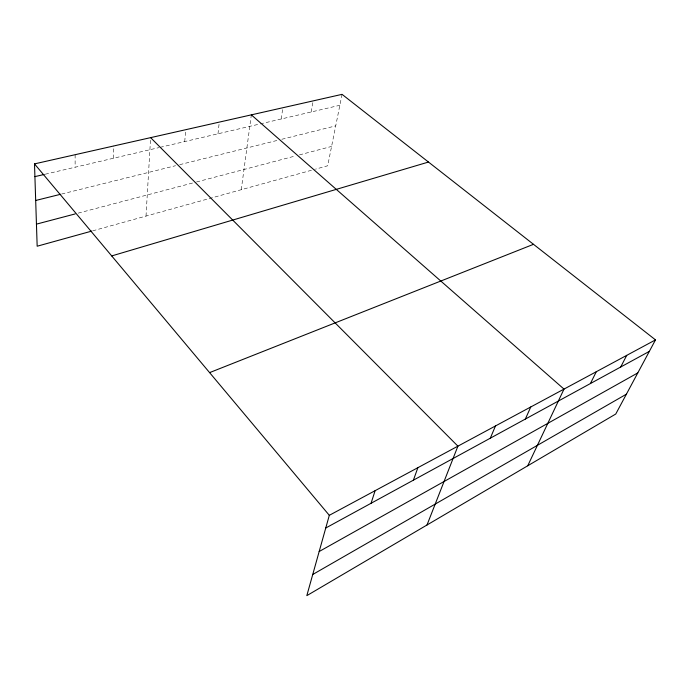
<?xml version="1.0" encoding="UTF-8"?>
<svg xmlns="http://www.w3.org/2000/svg" width="690" height="690" viewBox="0 0 690 690"><rect width="100%" height="100%" fill="white"/><g stroke="black" fill="none" stroke-linecap="round" stroke-linejoin="round"><path stroke-width="0.52" stroke-dasharray="3.45 2.59" d="M113.41 158.26L113.79 145.97M146.013 216.074L150.618 137.638M184.73 141.571L185.739 129.694M217.988 133.791L219.282 122.113M241.259 189.707L251.341 114.859M281.14 119.016L282.917 107.718M311.13 112.004L313.131 100.895M342.05 94.349L327.698 165.773L315.416 169.171M92.736 230.831L314.399 169.455M78.203 213.132L195.468 182.263M196.503 181.988L295.268 155.992M299.434 154.896L331.579 146.435M61.634 194.028L175.553 165.704M179.702 164.668L277.777 140.286M281.856 139.268L335.711 125.873M45.221 174.216L159.123 147.565M160.149 147.324L259.199 124.148M260.242 123.907L339.851 105.277M75.124 154.707L75.124 167.213"/><path stroke-width="1.03" d="M655.5 339.885L329.311 515.318L306.817 595.651L615.756 414.026L655.5 339.885L342.05 94.349L34.5 163.892L37.165 246.218L91.701 231.115M371.056 503.286L375.11 490.693M413.396 480.171L417.873 467.691M427.007 524.986L457.91 446.154L150.618 137.638M490.305 438.193L495.463 425.963M525.34 419.072L530.765 406.971M527.738 465.776L564.006 389.1L251.341 114.859M590.424 383.537L596.281 371.738M620.707 367.011L626.727 355.359M312.743 574.485L626.399 394.18M319.177 551.517L637.802 372.902M325.758 528.005L649.333 351.382M209.596 372.617L533.499 244.32M111.711 255.93L428.473 162.055M36.449 224.129L75.132 213.943M35.682 200.48L60.599 194.287M34.914 176.623L44.195 174.458M34.5 163.892L329.311 515.318"/></g></svg>
